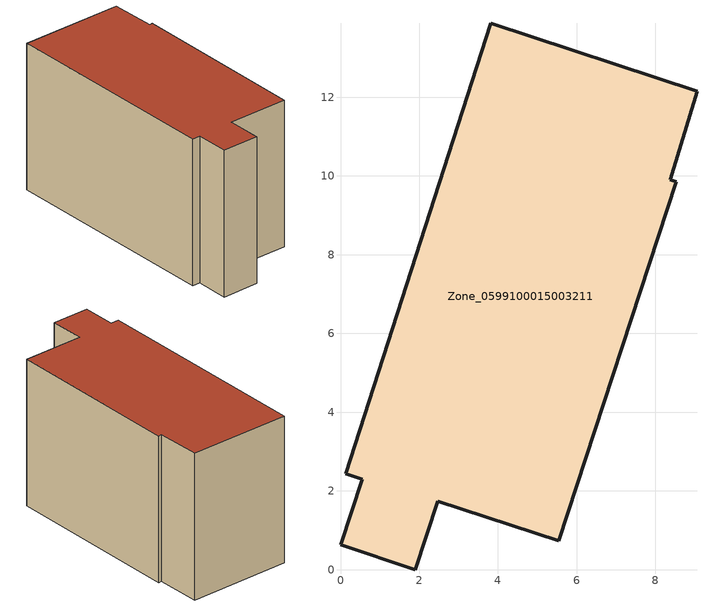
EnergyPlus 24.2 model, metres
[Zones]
Zone_0599100015003211
 floor ground (C_G): 0.55,2.3 0.13,2.44 3.81,13.88 9.05,12.16 8.38,9.9 8.53,9.86 5.55,0.73 2.47,1.74 1.9,0 0,0.63 z0.7
 wall outside (C_F): 1.9,0 2.47,1.74 5.55,0.73 8.53,9.86 8.38,9.9 9.05,12.16 3.81,13.88 0.13,2.44 0.55,2.3 0,0.63 1.9,0 z0.7:8.64
 roof outside (C_R): 8.38,9.9 9.05,12.16 3.81,13.88 0.13,2.44 0.55,2.3 0,0.63 1.9,0 2.47,1.74 5.55,0.73 8.53,9.86 z8.64
[BUILDING]
Pand.0599100015003211: North Axis=0; Terrain=City; Loads Convergence Tolerance Value=0.04; Temperature Convergence Tolerance Value=0.4; Solar Distribution=FullExterior; Maximum Number of Warmup Days=25; Minimum Number of Warmup Days=1
[Site:Location]
Rotterdam.The.Hague.AP_ZH_NLD Design_Conditions: Latitude=51.96; Longitude=4.45; Time Zone=1; Elevation=-4.5
[SITE:GROUNDTEMPERATURE:BUILDINGSURFACE]
18, 18, 18, 18, 18, 18, 18, 18, 18, 18, 18, 18
[MATERIAL] Thermal Absorptance=0.9; Solar Absorptance=0.7; Visible Absorptance=0.7
Name | Roughness | Thickness | Conductivity | Density | Specific Heat
G.TC.1965-1974 | MediumSmooth | 0.15 | 0.882353 | 540 | 1210
F.TC.1965-1974 | Rough | 0.3 | 0.697674 | 1920 | 840
R.TC.1965-1974 | MediumRough | 0.2 | 0.232558 | 1500 | 1000
[CONSTRUCTION]
C_G: G.TC.1965-1974
C_F: F.TC.1965-1974
C_R: R.TC.1965-1974
[ZONE]
Zone_0599100015003211: Type=1; Multiplier=1; Ceiling Height=Autocalculate; Volume=Autocalculate; Floor Area=autocalculate; Part of Total Floor Area=Yes
[ZONEINFILTRATION:DESIGNFLOWRATE]
Infil_Zone_0599100015003211: Zone or ZoneList or Space or SpaceList=Zone_0599100015003211; Schedule=AlwaysOn; Design Flow Rate Calculation Method=Flow/Area; Flow Rate per Floor Area=0.003; Constant Term Coefficient=1; Temperature Term Coefficient=0; Velocity Term Coefficient=0; Velocity Squared Term Coefficient=0
[HVACTEMPLATE:ZONE:IDEALLOADSAIRSYSTEM]
Zone_0599100015003211: Maximum Heating Supply Air Temperature=50; Minimum Cooling Supply Air Temperature=13; Maximum Heating Supply Air Humidity Ratio=0.0156; Minimum Cooling Supply Air Humidity Ratio=0.0077; Heating Limit=NoLimit; Cooling Limit=NoLimit; Dehumidification Control Type=ConstantSensibleHeatRatio; Cooling Sensible Heat Ratio=0.7; Dehumidification Setpoint=60; Humidification Control Type=None; Humidification Setpoint=30; Outdoor Air Method=None; Outdoor Air Flow Rate per Person=0.00944; Outdoor Air Flow Rate per Zone Floor Area=0; Outdoor Air Flow Rate per Zone=0; Demand Controlled Ventilation Type=None; Outdoor Air Economizer Type=NoEconomizer; Heat Recovery Type=None; Sensible Heat Recovery Effectiveness=0.7; Latent Heat Recovery Effectiveness=0.65
[ZONECONTROL:THERMOSTAT]
ThermostatControl_Zone_0599100015003211: Zone or ZoneList=Zone_0599100015003211; Control Type Schedule=DualSetpointControlType; Control 1=Thermostat_Zone_0599100015003211; Temperature Difference Between Cutout And Setpoint=0
[THERMOSTATSETPOINT:DUALSETPOINT]
Thermostat_Zone_0599100015003211: Heating Setpoint Temperature Schedule=HeatingSetpoint_Zone_0599100015003211; Cooling Setpoint Temperature Schedule=CoolingSetpoint_Zone_0599100015003211
[SCHEDULE:COMPACT]
HeatingSetpoint_Zone_0599100015003211: Through: 12/31, For: AllDays, Until: 24:00, 21
CoolingSetpoint_Zone_0599100015003211: Through: 12/31, For: AllDays, Until: 24:00, 24
DualSetpointControlType: Through: 12/31, For: AllDays, Until: 24:00, 4
AlwaysOn: Through: 12/31, For: AllDays, Until: 24:00, 1
